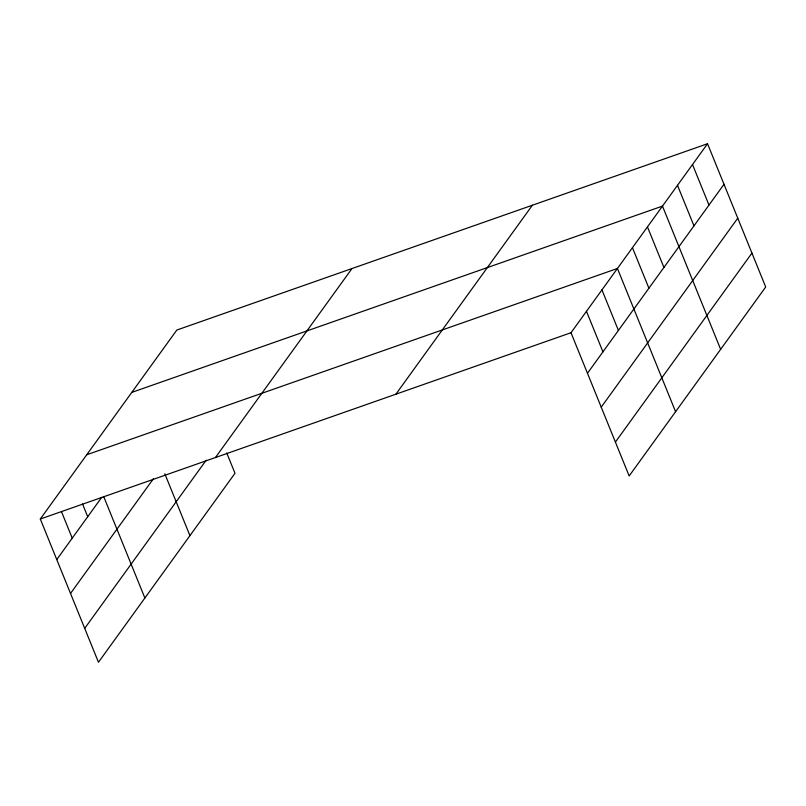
<?xml version="1.0" encoding="UTF-8"?>
<svg xmlns="http://www.w3.org/2000/svg" width="806" height="806" viewBox="0 0 806 806"><rect width="100%" height="100%" fill="white"/><g stroke="black" fill="none" stroke-linecap="round" stroke-linejoin="round"><path stroke-width="1.21" d="M226.738 452.942L234.999 473.273L98.463 662.26L40.3 519.024L176.836 330.037L707.537 143.74L765.7 286.976L629.164 475.963L571.001 332.727L707.537 143.74M56.763 559.566L101.707 497.352M70.525 593.448L153.422 478.714M84.701 628.368L206.215 460.176M215.434 457.546L351.97 268.559M395.877 394.205L532.403 205.218M587.463 373.269L724 184.282M601.226 407.151L737.762 218.174M615.401 442.071L751.938 253.084M131.781 392.401L662.482 206.104L720.645 349.341M86.726 454.765L617.426 268.469L675.589 411.705M40.3 519.024L571.001 332.727M692.525 164.535L708.978 205.067M677.503 185.32L693.966 225.861M647.46 226.899L663.922 267.431M632.448 247.684L648.911 288.226M601.951 289.888L618.414 330.43M586.476 311.307L602.938 351.849M164.837 473.817L189.934 535.637M103.642 496.436L144.879 598.002M82.534 503.982L87.713 516.727M61.417 511.508L72.238 538.146"/></g></svg>
